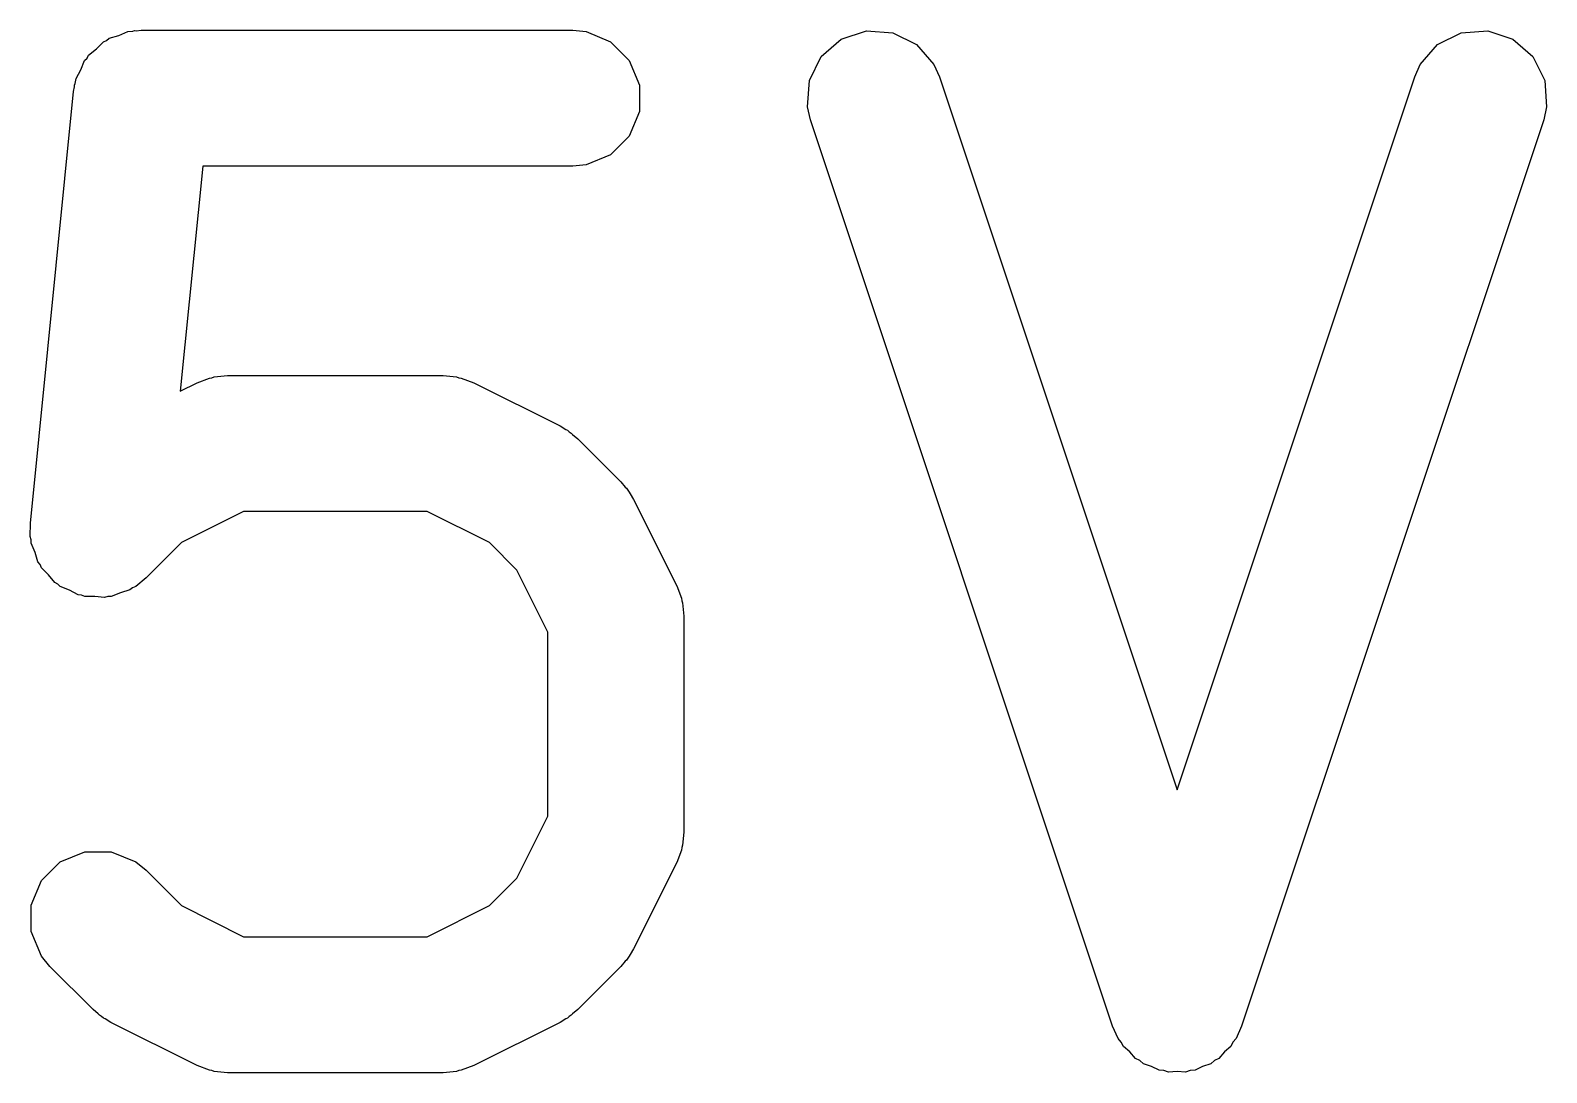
# Model space of a CAD drawing. Extents: x 5.14 to 6.56, y -4.81 to -2.25.
# Drawn here: x 6.1084 to 6.1743, y -2.2978 to -2.2526 of the extents above; entities that cross this region are included whole.
import ezdxf

# ---------------------------------------------------------------- set-up
doc = ezdxf.new("R2010")
doc.units = 0
doc.header["$MEASUREMENT"] = 0
doc.layers.add('BLACK', color=7, linetype='CONTINUOUS')

msp = doc.modelspace()

# ---------------------------------------------------------------- linework, layer by layer
at = {"layer": 'BLACK', "linetype": 'CONTINUOUS'}
for p, q in [((6.111313, -2.253355), (6.111619, -2.25305)), ((6.111619, -2.25305), (6.111756, -2.252993)), ((6.111756, -2.252993), (6.111871, -2.252899)), ((6.111871, -2.252899), (6.112284, -2.252774)), ((6.112284, -2.252774), (6.112683, -2.252609)), ((6.112683, -2.252609), (6.112904, -2.252587)), ((6.112904, -2.252587), (6.112974, -2.252566)), ((6.112974, -2.252566), (6.113046, -2.252573)), ((6.113046, -2.252573), (6.113259, -2.252552)), ((6.113259, -2.252552), (6.132007, -2.252552)), ((6.132007, -2.252552), (6.132583, -2.252609)), ((6.132583, -2.252609), (6.133647, -2.25305)), ((6.133647, -2.25305), (6.134462, -2.253864)), ((6.142797, -2.253694), (6.143668, -2.252939)), ((6.143668, -2.252939), (6.144761, -2.252575)), ((6.144761, -2.252575), (6.14591, -2.252657)), ((6.14591, -2.252657), (6.14694, -2.253172)), ((6.169566, -2.253172), (6.170597, -2.252657)), ((6.170597, -2.252657), (6.171746, -2.252575)), ((6.171746, -2.252575), (6.172839, -2.252939)), ((6.172839, -2.252939), (6.173709, -2.253694)), ((6.110804, -2.253864), (6.110909, -2.253759)), ((6.110909, -2.253759), (6.110979, -2.253628)), ((6.110979, -2.253628), (6.111313, -2.253355)), ((6.142282, -2.254725), (6.142797, -2.253694)), ((6.14694, -2.253172), (6.147695, -2.254042)), ((6.168811, -2.254042), (6.169566, -2.253172)), ((6.173709, -2.253694), (6.174225, -2.254725)), ((6.110435, -2.254643), (6.110639, -2.254263)), ((6.110639, -2.254263), (6.110804, -2.253864)), ((6.134462, -2.253864), (6.134903, -2.254929)), ((6.147695, -2.254042), (6.147931, -2.254571)), ((6.168576, -2.254571), (6.168811, -2.254042)), ((6.110321, -2.255211), (6.110363, -2.255001)), ((6.110363, -2.254929), (6.110391, -2.254861)), ((6.110363, -2.255001), (6.110363, -2.254929)), ((6.110391, -2.254861), (6.110435, -2.254643)), ((6.134903, -2.254929), (6.134903, -2.256081)), ((6.1422, -2.255874), (6.142282, -2.254725)), ((6.147931, -2.254571), (6.158253, -2.285537)), ((6.158253, -2.285537), (6.168576, -2.254571)), ((6.174225, -2.254725), (6.174306, -2.255874)), ((6.108446, -2.273959), (6.110321, -2.255211)), ((6.134903, -2.256081), (6.134462, -2.257145)), ((6.142329, -2.256438), (6.1422, -2.255874)), ((6.174306, -2.255874), (6.174178, -2.256438)), ((6.155452, -2.295809), (6.142329, -2.256438)), ((6.174178, -2.256438), (6.161055, -2.295809)), ((6.134462, -2.257145), (6.133647, -2.25796)), ((6.133647, -2.25796), (6.132583, -2.258401)), ((6.115931, -2.258457), (6.114954, -2.268229)), ((6.132007, -2.258457), (6.115931, -2.258457)), ((6.132583, -2.258401), (6.132007, -2.258457)), ((6.116432, -2.267607), (6.117009, -2.26755)), ((6.117009, -2.26755), (6.126382, -2.26755)), ((6.126382, -2.26755), (6.126958, -2.267607)), ((6.114954, -2.268229), (6.115688, -2.267862)), ((6.115688, -2.267862), (6.116229, -2.267655)), ((6.116229, -2.267655), (6.116334, -2.267647)), ((6.116334, -2.267647), (6.116432, -2.267607)), ((6.126958, -2.267607), (6.127056, -2.267647)), ((6.127056, -2.267647), (6.127162, -2.267655)), ((6.127162, -2.267655), (6.127703, -2.267862)), ((6.127703, -2.267862), (6.131452, -2.269737)), ((6.131452, -2.269737), (6.1317, -2.269893)), ((6.1317, -2.269893), (6.131772, -2.269922)), ((6.131772, -2.269922), (6.131853, -2.269989)), ((6.131853, -2.269989), (6.131942, -2.270045)), ((6.131942, -2.270045), (6.131993, -2.270104)), ((6.131993, -2.270104), (6.13222, -2.27029)), ((6.13222, -2.27029), (6.134095, -2.272164)), ((6.134095, -2.272164), (6.13428, -2.272391)), ((6.13428, -2.272391), (6.134339, -2.272442)), ((6.134339, -2.272442), (6.134395, -2.272531)), ((6.134395, -2.272531), (6.134462, -2.272612)), ((6.134462, -2.272612), (6.134492, -2.272684)), ((6.134492, -2.272684), (6.134648, -2.272932)), ((6.117706, -2.273456), (6.115008, -2.274804)), ((6.125685, -2.273456), (6.117706, -2.273456)), ((6.128383, -2.274804), (6.125685, -2.273456)), ((6.134648, -2.272932), (6.136522, -2.276681)), ((6.108445, -2.274537), (6.108446, -2.273959)), ((6.108488, -2.27468), (6.108445, -2.274537)), ((6.108488, -2.274828), (6.108488, -2.27468)), ((6.108653, -2.275227), (6.108488, -2.274828)), ((6.115008, -2.274804), (6.113472, -2.27634)), ((6.12958, -2.276001), (6.128383, -2.274804)), ((6.108778, -2.27564), (6.108653, -2.275227)), ((6.108872, -2.275755), (6.108778, -2.27564)), ((6.108929, -2.275893), (6.108872, -2.275755)), ((6.109234, -2.276198), (6.108929, -2.275893)), ((6.130929, -2.278699), (6.12958, -2.276001)), ((6.109508, -2.276532), (6.109234, -2.276198)), ((6.109639, -2.276602), (6.109508, -2.276532)), ((6.109744, -2.276707), (6.109639, -2.276602)), ((6.110142, -2.276873), (6.109744, -2.276707)), ((6.112887, -2.276764), (6.112772, -2.276859)), ((6.113025, -2.276707), (6.112887, -2.276764)), ((6.113472, -2.27634), (6.113025, -2.276707)), ((6.136522, -2.276681), (6.136729, -2.277222)), ((6.110523, -2.277077), (6.110142, -2.276873)), ((6.110671, -2.277091), (6.110523, -2.277077)), ((6.110808, -2.277148), (6.110671, -2.277091)), ((6.11124, -2.277148), (6.110808, -2.277148)), ((6.111669, -2.277191), (6.11124, -2.277148)), ((6.111812, -2.277148), (6.111669, -2.277191)), ((6.11196, -2.277148), (6.111812, -2.277148)), ((6.112359, -2.276983), (6.11196, -2.277148)), ((6.112772, -2.276859), (6.112359, -2.276983)), ((6.136729, -2.277222), (6.136737, -2.277328)), ((6.136737, -2.277328), (6.136777, -2.277426)), ((6.136777, -2.277426), (6.136834, -2.278002)), ((6.136834, -2.278002), (6.136834, -2.287376)), ((6.130929, -2.286679), (6.130929, -2.278699)), ((6.12958, -2.289376), (6.130929, -2.286679)), ((6.136777, -2.287952), (6.136737, -2.28805)), ((6.136834, -2.287376), (6.136777, -2.287952)), ((6.108929, -2.289485), (6.109744, -2.28867)), ((6.109744, -2.28867), (6.110808, -2.288229)), ((6.110808, -2.288229), (6.11196, -2.288229)), ((6.11196, -2.288229), (6.113025, -2.28867)), ((6.113025, -2.28867), (6.113472, -2.289037)), ((6.136729, -2.288156), (6.136522, -2.288696)), ((6.136737, -2.28805), (6.136729, -2.288156)), ((6.113472, -2.289037), (6.115008, -2.290573)), ((6.136522, -2.288696), (6.134648, -2.292446)), ((6.108488, -2.290549), (6.108929, -2.289485)), ((6.128383, -2.290573), (6.12958, -2.289376)), ((6.108488, -2.291701), (6.108488, -2.290549)), ((6.115008, -2.290573), (6.117706, -2.291922)), ((6.125685, -2.291922), (6.128383, -2.290573)), ((6.108929, -2.292766), (6.108488, -2.291701)), ((6.117706, -2.291922), (6.125685, -2.291922)), ((6.134648, -2.292446), (6.134492, -2.292694)), ((6.109296, -2.293213), (6.108929, -2.292766)), ((6.111171, -2.295088), (6.109296, -2.293213)), ((6.134095, -2.293213), (6.13222, -2.295088)), ((6.13428, -2.292987), (6.134095, -2.293213)), ((6.134339, -2.292936), (6.13428, -2.292987)), ((6.134395, -2.292847), (6.134339, -2.292936)), ((6.134462, -2.292766), (6.134395, -2.292847)), ((6.134492, -2.292694), (6.134462, -2.292766)), ((6.111397, -2.295274), (6.111171, -2.295088)), ((6.13222, -2.295088), (6.131993, -2.295274)), ((6.111449, -2.295333), (6.111397, -2.295274)), ((6.111538, -2.295389), (6.111449, -2.295333)), ((6.111619, -2.295455), (6.111538, -2.295389)), ((6.11169, -2.295485), (6.111619, -2.295455)), ((6.111939, -2.295641), (6.11169, -2.295485)), ((6.115688, -2.297516), (6.111939, -2.295641)), ((6.131452, -2.295641), (6.127703, -2.297516)), ((6.1317, -2.295485), (6.131452, -2.295641)), ((6.131772, -2.295455), (6.1317, -2.295485)), ((6.131853, -2.295389), (6.131772, -2.295455)), ((6.131942, -2.295333), (6.131853, -2.295389)), ((6.131993, -2.295274), (6.131942, -2.295333)), ((6.155688, -2.296337), (6.155452, -2.295809)), ((6.161055, -2.295809), (6.160819, -2.296337)), ((6.155826, -2.296496), (6.155688, -2.296337)), ((6.155921, -2.296685), (6.155826, -2.296496)), ((6.16068, -2.296496), (6.160586, -2.296685)), ((6.160819, -2.296337), (6.16068, -2.296496)), ((6.156201, -2.296928), (6.155921, -2.296685)), ((6.156443, -2.297207), (6.156201, -2.296928)), ((6.156632, -2.297302), (6.156443, -2.297207)), ((6.160064, -2.297207), (6.159875, -2.297302)), ((6.160306, -2.296928), (6.160064, -2.297207)), ((6.160586, -2.296685), (6.160306, -2.296928)), ((6.116229, -2.297723), (6.115688, -2.297516)), ((6.116334, -2.29773), (6.116229, -2.297723)), ((6.116432, -2.297771), (6.116334, -2.29773)), ((6.117009, -2.297828), (6.116432, -2.297771)), ((6.126382, -2.297828), (6.117009, -2.297828)), ((6.126958, -2.297771), (6.126382, -2.297828)), ((6.127056, -2.29773), (6.126958, -2.297771)), ((6.127162, -2.297723), (6.127056, -2.29773)), ((6.127703, -2.297516), (6.127162, -2.297723)), ((6.156791, -2.29744), (6.156632, -2.297302)), ((6.157142, -2.297557), (6.156791, -2.29744)), ((6.157473, -2.297723), (6.157142, -2.297557)), ((6.157684, -2.297738), (6.157473, -2.297723)), ((6.157884, -2.297804), (6.157684, -2.297738)), ((6.158253, -2.297778), (6.157884, -2.297804)), ((6.158623, -2.297804), (6.158253, -2.297778)), ((6.158823, -2.297738), (6.158623, -2.297804)), ((6.159033, -2.297723), (6.158823, -2.297738)), ((6.159364, -2.297557), (6.159033, -2.297723)), ((6.159716, -2.29744), (6.159364, -2.297557)), ((6.159875, -2.297302), (6.159716, -2.29744))]:
    msp.add_line(p, q, dxfattribs=at)

doc.saveas('drawing.dxf')
